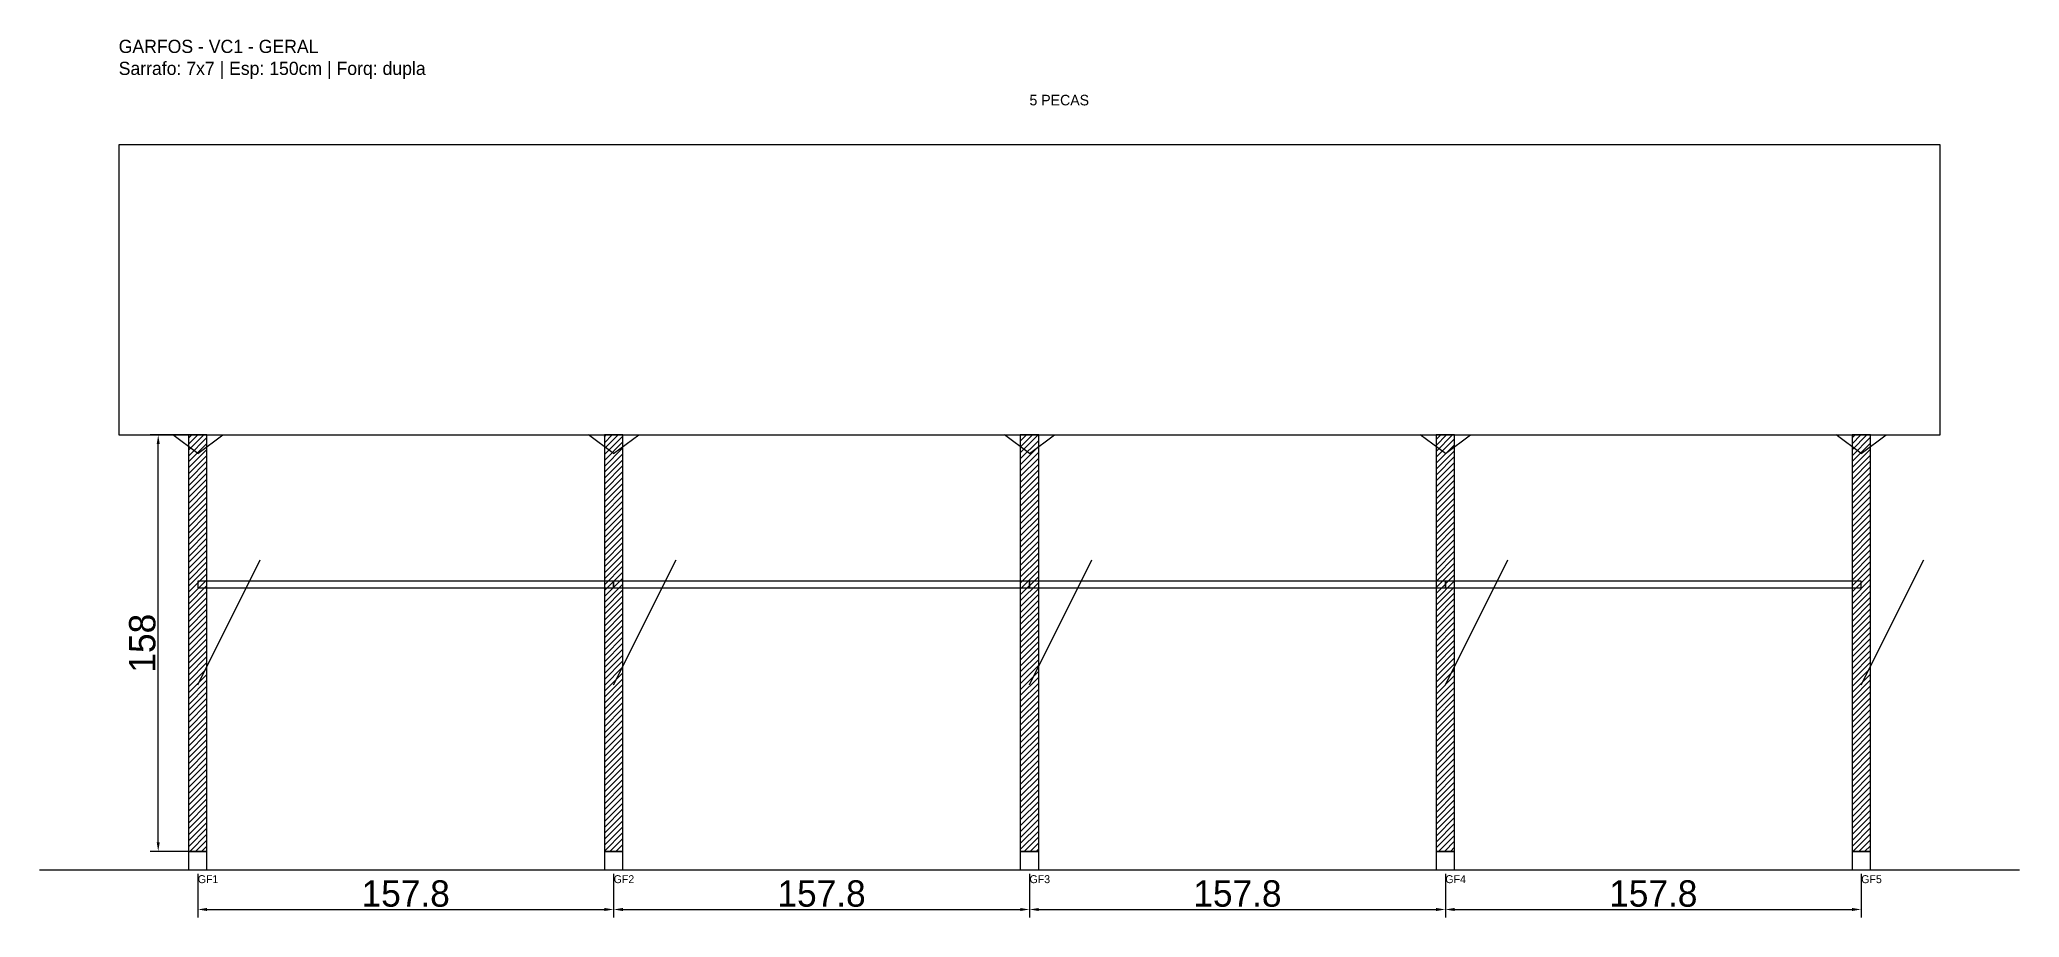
# Model space of a CAD drawing. Header units: metres. Extents: x -30 to 721, y -25 to 308.
import ezdxf

# ---------------------------------------------------------------- set-up
doc = ezdxf.new("R2010")
doc.units = ezdxf.units.M
for name, color, linetype in [('BARRA_ANCORAGEM', 1, 'Continuous'), ('COTA', 241, 'Continuous'), ('GARFOS OK', 3, 'Continuous'), ('NOME DA VIGA', 6, 'Continuous'), ('SARR_7x7', 40, 'Continuous'), ('TIRAS REESCORAMENTO', 252, 'Continuous'), ('VIGAS', 3, 'Continuous')]:
    doc.layers.add(name, color=color, linetype=linetype)
doc.dimstyles.new('EZ DXF', dxfattribs={"dimtxt": 10, "dimasz": 3.5, "dimexe": 3, "dimexo": 1.5, "dimgap": 1, "dimtad": 1, "dimdec": 1, "dimdsep": 46, "dimcen": 2.5, "dimazin": 3, "dimtfac": 1, "dimtmove": 0, "dimatfit": 3})

msp = doc.modelspace()

# ---------------------------------------------------------------- hatches: boundary and pattern name
at = {"layer": 'COTA'}
h = msp.add_hatch(dxfattribs=at)
h.set_pattern_fill('ANSI31', scale=0.5)
h.paths.add_polyline_path([(26.5, 0), (33.5, 0), (33.5, 158), (26.5, 158)])
h = msp.add_hatch(dxfattribs=at)
h.set_pattern_fill('ANSI31', scale=0.5)
h.paths.add_polyline_path([(184.25, 0), (191.25, 0), (191.25, 158), (184.25, 158)])
h = msp.add_hatch(dxfattribs=at)
h.set_pattern_fill('ANSI31', scale=0.5)
h.paths.add_polyline_path([(342, 0), (349, 0), (349, 158), (342, 158)])
h = msp.add_hatch(dxfattribs=at)
h.set_pattern_fill('ANSI31', scale=0.5)
h.paths.add_polyline_path([(499.75, 0), (506.75, 0), (506.75, 158), (499.75, 158)])
h = msp.add_hatch(dxfattribs=at)
h.set_pattern_fill('ANSI31', scale=0.5)
h.paths.add_polyline_path([(657.5, 0), (664.5, 0), (664.5, 158), (657.5, 158)])

# ---------------------------------------------------------------- linework, layer by layer
at = {"layer": 'BARRA_ANCORAGEM'}
for p, q in [((30, 63.2), (53.7, 110.6)), ((187.75, 63.2), (211.45, 110.6)), ((345.5, 63.2), (369.2, 110.6)), ((503.25, 63.2), (526.95, 110.6)), ((661, 63.2), (684.7, 110.6))]:
    msp.add_line(p, q, dxfattribs=at)
at = {"layer": 'GARFOS OK'}
for p, q in [((30, 151), (20.5, 158)), ((20.5, 158), (39.5, 158)), ((30, 151), (39.5, 158)), ((187.75, 151), (178.25, 158)), ((178.25, 158), (197.25, 158)), ((187.75, 151), (197.25, 158)), ((345.5, 151), (336, 158)), ((336, 158), (355, 158)), ((345.5, 151), (355, 158)), ((503.25, 151), (493.75, 158)), ((493.75, 158), (512.75, 158)), ((503.25, 151), (512.75, 158)), ((661, 151), (651.5, 158)), ((651.5, 158), (670.5, 158)), ((661, 151), (670.5, 158))]:
    msp.add_line(p, q, dxfattribs=at)
at = {"layer": 'GARFOS OK', "linetype": 'CONTINUOUS'}
msp.add_line((-30, -7), (721, -7), dxfattribs=at)
at = {"layer": 'GARFOS OK'}
for points in [[(26.5, 0), (33.5, 0), (33.5, 158), (26.5, 158), (26.5, 0)], [(184.25, 0), (191.25, 0), (191.25, 158), (184.25, 158), (184.25, 0)], [(342, 0), (349, 0), (349, 158), (342, 158), (342, 0)], [(499.75, 0), (506.75, 0), (506.75, 158), (499.75, 158), (499.75, 0)], [(657.5, 0), (664.5, 0), (664.5, 158), (657.5, 158), (657.5, 0)]]:
    msp.add_lwpolyline(points, dxfattribs=at)
at = {"layer": 'SARR_7x7'}
for points in [[(26.5, -7), (33.5, -7), (33.5, 0), (26.5, 0), (26.5, -7)], [(184.25, -7), (191.25, -7), (191.25, 0), (184.25, 0), (184.25, -7)], [(342, -7), (349, -7), (349, 0), (342, 0), (342, -7)], [(499.75, -7), (506.75, -7), (506.75, 0), (499.75, 0), (499.75, -7)], [(657.5, -7), (664.5, -7), (664.5, 0), (657.5, 0), (657.5, -7)]]:
    msp.add_lwpolyline(points, dxfattribs=at)
at = {"layer": 'TIRAS REESCORAMENTO'}
for points in [[(30, 100), (187.75, 100), (187.75, 102.5), (30, 102.5), (30, 100)], [(187.75, 100), (345.5, 100), (345.5, 102.5), (187.75, 102.5), (187.75, 100)], [(345.5, 100), (503.25, 100), (503.25, 102.5), (345.5, 102.5), (345.5, 100)], [(503.25, 100), (661, 100), (661, 102.5), (503.25, 102.5), (503.25, 100)]]:
    msp.add_lwpolyline(points, dxfattribs=at)
at = {"layer": 'VIGAS'}
msp.add_lwpolyline([(0, 158), (691, 158), (691, 268), (0, 268), (0, 158)], dxfattribs=at)

# ---------------------------------------------------------------- texts
at = {"layer": 'NOME DA VIGA'}
for s, height, p in [('5 PECAS', 4, (345.5, 283)), ('GF1', 3, (30, -12)), ('GF2', 3, (187.75, -12)), ('GF3', 3, (345.5, -12)), ('GF4', 3, (503.25, -12)), ('GF5', 3, (661, -12))]:
    msp.add_text(s, height=height, dxfattribs=at).set_placement(p)
at = {"layer": 'NOME DA VIGA', "insert": (0, 293), "char_height": 5, "attachment_point": 7}
msp.add_mtext('GARFOS - VC1 - GERAL\\PSarrafo: 7x7 | Esp: 150cm | Forq: dupla', dxfattribs=at)

# ---------------------------------------------------------------- dimensions: what is measured, and where the dimension line sits
at = {"layer": 'COTA'}
msp.add_linear_dim(base=(15, 0), p1=(30, 0), p2=(30, 158), angle=90, dimstyle='EZ DXF', dxfattribs=at).render()
for base, p1, p2 in [((30, -22), (30, -7), (187.75, -7)), ((187.75, -22), (187.75, -7), (345.5, -7)), ((345.5, -22), (345.5, -7), (503.25, -7)), ((503.25, -22), (503.25, -7), (661, -7))]:
    msp.add_linear_dim(base=base, p1=p1, p2=p2, dimstyle='EZ DXF', dxfattribs=at).render()

doc.saveas('drawing.dxf')
